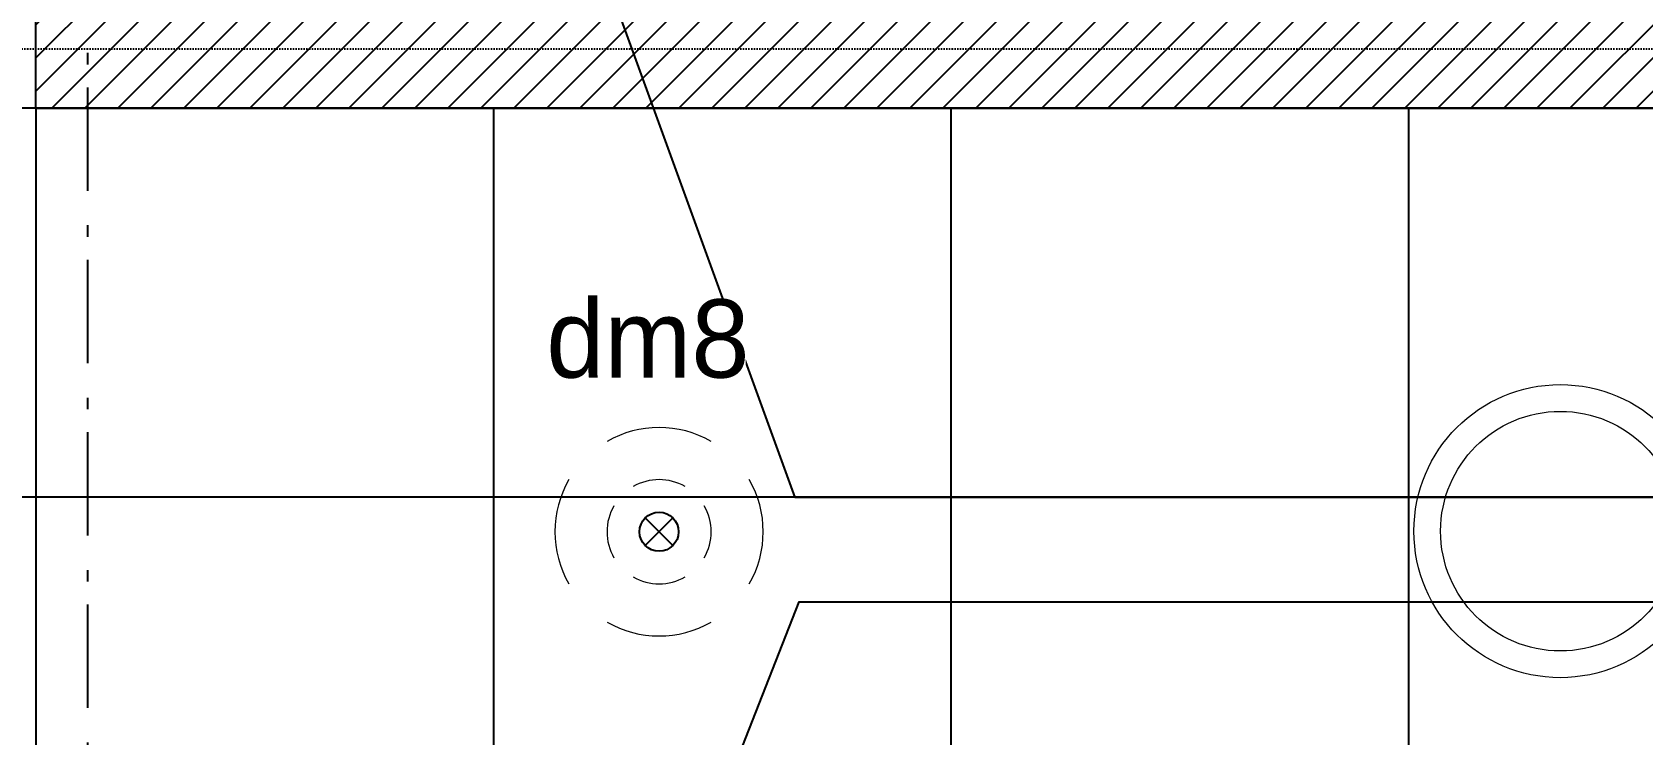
# Model space of a CAD drawing. Header units: centimetres. Extents: x 2191 to 12545, y -680 to 18662.
# Drawn here: x 9812 to 10059.4, y 4186.1 to 4294 of the extents above; entities that cross this region are included whole.
import ezdxf

# ---------------------------------------------------------------- set-up
doc = ezdxf.new("R2010")
doc.units = ezdxf.units.CM
doc.linetypes.add('Style de ligne -1', pattern=[0.41664, 0.20828, -0.20836])
doc.linetypes.add('Style de ligne -6', pattern=[1.04164, 0.625, -0.20828, 0.06943, -0.13893])
for name, color, linetype in [('B GÈnÈral_Hatch', 252, 'Continuous'), ('B Général', 252, 'Continuous'), ('C ANNOTATIONS-axes horizontaux', 252, 'Style de ligne -1'), ('C ANNOTATIONS-niveaux', 252, 'Continuous'), ('C ANNOTATIONS-prestations', 252, 'Continuous'), ('C ANNOTATIONS-prestations_Hatch', 252, 'Continuous')]:
    doc.layers.add(name, color=color, linetype=linetype)
doc.layers.add('prlm-ELEC-CFO', color=1, linetype='Continuous', lineweight=25)
doc.layers.add('prlm-GAZ', color=2, linetype='Continuous', lineweight=25)
doc.styles.add('prlm-elec-cfo', font='comic.ttf', dxfattribs={"height": 12})
pattern_1 = [(45, (0, 0), (2.4253472, -2.6458333), [])]

# ---------------------------------------------------------------- blocks, each defined once
blk = doc.blocks.new('xi.lumD')
at = {"layer": 'prlm-ELEC-CFO', "color": 0, "linetype": 'ByBlock', "lineweight": 13}
for radius in [22.49, 18.39]:
    blk.add_circle((0, 0), radius, dxfattribs=at)
blk = doc.blocks.new('xi.dm8')
at = {"layer": 'prlm-ELEC-CFO', "color": 0}
for points in [[(-2.12, 2.12), (2.12, -2.12)], [(2.12, 2.12), (-2.12, -2.12)]]:
    blk.add_lwpolyline(points, dxfattribs=at)
blk.add_circle((0, 0), 3, dxfattribs=at)
at = {"layer": 'prlm-ELEC-CFO', "color": 0, "lineweight": 13}
for radius, start, end in [(16, 60, 120), (16, 150, 210), (8, 60, 120), (16, 330, 30), (8, 150, 210), (8, 330, 30), (8, 240, 300), (16, 240, 300)]:
    blk.add_arc((0, 0), radius, start, end, dxfattribs=at)

msp = doc.modelspace()

# ---------------------------------------------------------------- hatches: boundary and pattern name
at = {"layer": 'B GÈnÈral_Hatch', "linetype": 'Continuous'}
h = msp.add_hatch(dxfattribs=at)
h.set_pattern_fill('50_BETON', color=256, style=0, pattern_type=2)
h.set_pattern_definition(pattern_1)
h.paths.add_polyline_path([(9812.48, 4282.32), (9828.48, 4300.32), (9828.48, 4917.39), (9812.48, 4917.39)])
h = msp.add_hatch(dxfattribs=at)
h.set_pattern_fill('50_BETON', color=256, style=0, pattern_type=2)
h.set_pattern_definition(pattern_1)
h.paths.add_polyline_path([(10086.42, 4300.33), (9828.48, 4300.32), (9812.48, 4282.32), (10086.43, 4282.33)])
at = {"layer": 'C ANNOTATIONS-prestations_Hatch', "linetype": 'Continuous'}
h = msp.add_hatch(dxfattribs=at)
h.set_pattern_fill('DALETTES TERRASSE 50X50', color=256, scale=1.406016, style=0, pattern_type=2)
h.set_pattern_definition([(0, (9531.354, 4152.3), (4e-15, -70.3008), []), (-90, (9531.354, 4152.3), (70.3008, 0), [])])
h.paths.add_polyline_path([(9060.8, 4282.3), (9060.8, 3065.19), (9190.8, 3065.19), (9190.8, 3716.39), (9189.48, 3716.39), (9189.48, 4137.39), (9812.8, 4137.39), (9812.8, 4152.41), (11431.45, 4152.3), (11431.45, 4282.3)])

# ---------------------------------------------------------------- linework, layer by layer
at = {"layer": 'B Général', "linetype": 'Continuous', "lineweight": 18}
for p, q in [((9812.48, 4917.39), (9812.48, 4282.32)), ((9812.48, 4282.32), (10086.43, 4282.33))]:
    msp.add_line(p, q, dxfattribs=at)
at = {"layer": 'B Général', "linetype": 'Continuous'}
for p, q in [((9812.48, 4917.39), (9812.48, 4282.32)), ((9812.48, 4282.32), (10086.43, 4282.33))]:
    msp.add_line(p, q, dxfattribs=at)
at = {"layer": 'C ANNOTATIONS-axes horizontaux'}
msp.add_line((12370.81, 4291.39), (2960.81, 4291.39), dxfattribs=at)
msp.add_line((12370.81, 4291.39), (2960.81, 4291.39), dxfattribs=at)
at = {"layer": 'C ANNOTATIONS-niveaux', "linetype": 'Style de ligne -6', "ltscale": 25.4, "flags": 128}
msp.add_lwpolyline([(9877.41, 5820.39), (9877.41, 5736.89), (9820.48, 5687.89), (9820.48, 3085.39)], dxfattribs=at)
msp.add_lwpolyline([(9877.41, 5820.39), (9877.41, 5736.89), (9820.48, 5687.89), (9820.48, 3085.39)], dxfattribs=at)
at = {"layer": 'C ANNOTATIONS-prestations', "linetype": 'Continuous', "flags": 128}
msp.add_lwpolyline([(9060.8, 4282.3), (9060.8, 3065.19), (9190.8, 3065.19), (9190.8, 3716.39), (9189.48, 3716.39), (9189.48, 4137.39), (9812.8, 4137.39), (9812.8, 4152.41), (11431.45, 4152.3), (11431.45, 4282.3)], close=True, dxfattribs=at)
at = {"layer": 'prlm-GAZ'}
for points in [[(11304.94, 4287.36), (11270.08, 4222.57), (9929.19, 4222.57), (9890.81, 4328.15)], [(9890.81, 4107.12), (9929.81, 4206.52), (11276.08, 4206.52), (11307.11, 4291.39)]]:
    msp.add_lwpolyline(points, dxfattribs=at)

# ---------------------------------------------------------------- block references
at = {"layer": 'prlm-ELEC-CFO', "rotation": 90}
msp.add_blockref('xi.lumD', (10046.77, 4217.39), dxfattribs=at)
at = {"layer": 'prlm-ELEC-CFO'}
msp.add_blockref('xi.dm8', (9908.3, 4217.3), dxfattribs=at)

# ---------------------------------------------------------------- next in the draw order: texts
at = {"layer": 'prlm-ELEC-CFO', "lineweight": 20, "insert": (9906.58, 4252.96), "char_height": 12, "attachment_point": 2, "line_spacing_factor": 0.8, "style": 'prlm-elec-cfo', "bg_fill": 3, "box_fill_scale": 0.95, "bg_fill_color": 256, "bg_fill_transparency": 0}
msp.add_mtext('dm8', dxfattribs=at)

doc.saveas('drawing.dxf')
